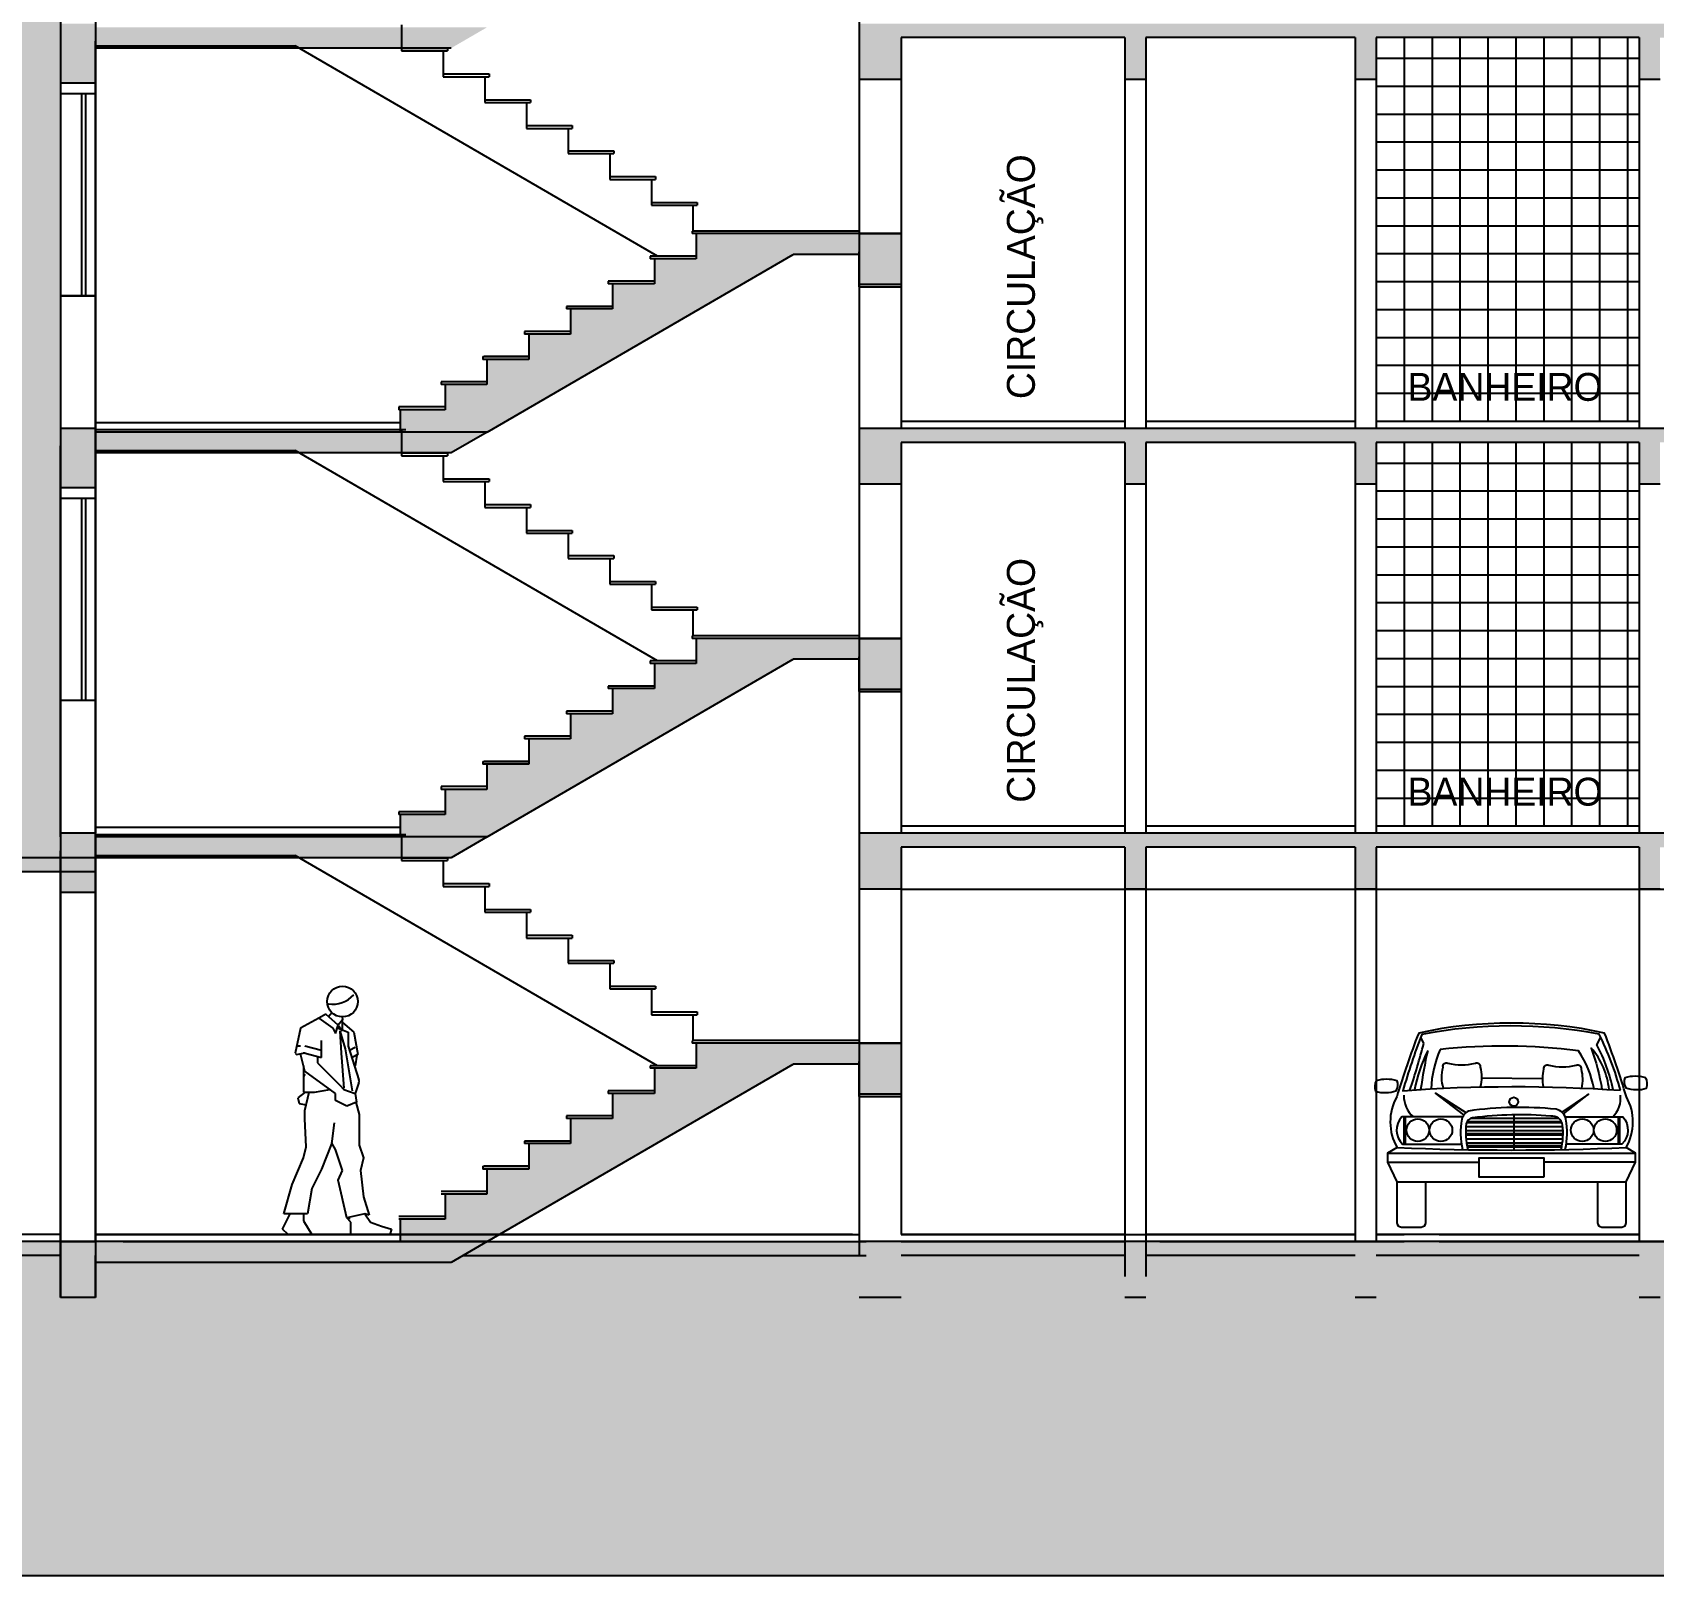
# Model space of a CAD drawing. Header units: millimetres. Extents: x 935 to 1399, y 512 to 900.
# Drawn here: x 1004.75 to 1016.36, y 708.95 to 720.01 of the extents above; entities that cross this region are included whole.
import ezdxf

# ---------------------------------------------------------------- set-up
doc = ezdxf.new("R2010")
doc.units = ezdxf.units.MM
doc.layers.add('MOBIL', color=7, linetype='Continuous')
doc.layers.add('Parede', color=6, linetype='Continuous')

msp = doc.modelspace()

# ---------------------------------------------------------------- hatches: boundary and pattern name
h = msp.add_hatch(color=3)
h.paths.add_polyline_path([(1020.70293, 722.96804), (1016.41124, 722.96804), (1010.67561, 722.96804), (1010.67561, 722.56804), (1010.97561, 722.56804), (1010.97561, 722.86804), (1012.57793, 722.86804), (1012.57793, 722.56804), (1012.72793, 722.56804), (1012.72793, 722.86804), (1014.22793, 722.86804), (1014.22793, 722.56804), (1014.37793, 722.56804), (1014.37793, 722.86804), (1016.26124, 722.86804), (1016.26124, 722.56804), (1016.41124, 722.56804), (1016.41124, 722.86804), (1020.70293, 722.86804)])
h.paths.add_polyline_path([(1020.70293, 720.06804), (1016.41124, 720.06804), (1010.67561, 720.06804), (1010.67561, 719.66804), (1010.97561, 719.66804), (1010.97561, 719.96804), (1012.57793, 719.96804), (1012.57793, 719.66804), (1012.72793, 719.66804), (1012.72793, 719.96804), (1014.22793, 719.96804), (1014.22793, 719.66804), (1014.37793, 719.66804), (1014.37793, 719.96804), (1016.26124, 719.96804), (1016.26124, 719.66804), (1016.41124, 719.66804), (1016.41124, 719.96804), (1020.70293, 719.96804)])
h.paths.add_polyline_path([(1020.70293, 717.16804), (1010.67561, 717.16804), (1010.67561, 716.76804), (1010.97561, 716.76804), (1010.97561, 717.06804), (1012.57793, 717.06804), (1012.57793, 716.76804), (1012.72793, 716.76804), (1012.72793, 717.06804), (1014.22793, 717.06804), (1014.22793, 716.76804), (1014.37793, 716.76804), (1014.37793, 717.06804), (1016.26124, 717.06804), (1016.26124, 716.76804), (1016.41124, 716.76804), (1016.41124, 717.06804), (1020.70293, 717.06804)])
for color, points in [(3, [(1004.95293, 720.06804), (1005.20293, 720.06804), (1005.20293, 719.66804), (1004.95293, 719.66804)]), (3, [(1005.20293, 719.94261), (1005.20293, 720.04261), (1004.95293, 720.04261), (1004.95293, 719.64261), (1005.20293, 719.64261)]), (3, [(1005.20293, 720.04261), (1007.38749, 720.04261), (1008.01005, 720.04261), (1007.75165, 719.89261), (1005.20293, 719.89261)]), (3, [(1010.20102, 718.41444), (1010.67561, 718.41444), (1010.67561, 718.56444), (1009.50749, 718.56444), (1009.50749, 718.38444), (1009.20749, 718.38444), (1009.20749, 718.20444), (1008.90749, 718.20444), (1008.90749, 718.02444), (1008.60749, 718.02444), (1008.60749, 717.84444), (1008.30749, 717.84444), (1008.30749, 717.66261), (1008.00749, 717.66261), (1008.00749, 717.48261), (1007.70929, 717.48261), (1007.70929, 717.30261), (1007.38749, 717.30261), (1007.38749, 717.15944), (1007.3965, 717.15944), (1007.3965, 717.14261), (1008.01005, 717.14261)]), (3, [(1010.67561, 718.18261), (1010.97561, 718.18261), (1010.97561, 718.56444), (1010.67561, 718.56444)]), (3, [(1004.95293, 717.16804), (1005.20293, 717.16804), (1005.20293, 716.76804), (1004.95293, 716.76804)]), (3, [(1005.20293, 717.04261), (1005.20293, 717.14261), (1004.95293, 717.14261), (1004.95293, 716.74261), (1005.20293, 716.74261)]), (3, [(1005.20293, 717.14261), (1005.20293, 716.99261), (1007.75165, 716.99261), (1008.01005, 717.14261), (1007.38749, 717.14261)]), (3, [(1005.20293, 717.14261), (1007.38749, 717.14261), (1008.01005, 717.14261), (1007.75165, 716.99261), (1005.20293, 716.99261)]), (3, [(1010.67561, 715.28261), (1010.97561, 715.28261), (1010.97561, 715.66444), (1010.67561, 715.66444)]), (3, [(1004.95293, 714.26804), (1005.20293, 714.26804), (1005.20293, 713.86804), (1004.95293, 713.86804)]), (3, [(1005.20293, 714.14261), (1005.20293, 714.24261), (1004.95293, 714.24261), (1004.95293, 713.84261), (1005.20293, 713.84261)]), (3, [(1005.20293, 714.14261), (1005.20293, 714.24261), (1004.95293, 714.24261), (1004.95293, 713.84261), (1005.20293, 713.84261)]), (3, [(1005.20293, 714.24261), (1007.38749, 714.24261), (1008.01005, 714.24261), (1007.75165, 714.09261), (1005.20293, 714.09261)]), (3, [(1005.20293, 714.24261), (1005.20293, 714.09261), (1007.75165, 714.09261), (1008.01005, 714.24261), (1007.38749, 714.24261)]), (3, [(1005.20293, 714.24261), (1005.20293, 714.09261), (1007.75165, 714.09261), (1008.01005, 714.24261), (1007.38749, 714.24261)]), (3, [(1005.20293, 714.24261), (1007.38749, 714.24261), (1008.01005, 714.24261), (1007.75165, 714.09261), (1005.20293, 714.09261)]), (3, [(1014.37793, 714.16804), (1016.26124, 714.16804), (1016.26124, 713.86804), (1016.41124, 713.86804), (1016.41124, 714.16804), (1020.70293, 714.16804), (1020.70293, 714.26804), (1010.67561, 714.26804), (1010.67561, 713.86804), (1010.97561, 713.86804), (1010.97561, 714.16804), (1012.57793, 714.16804), (1012.57793, 713.86804), (1012.72793, 713.86804), (1012.72793, 714.16804), (1014.22793, 714.16804), (1014.22793, 713.86804), (1014.37793, 713.86804)]), (3, [(1004.95293, 714.09261), (998.70293, 714.09261), (998.70293, 713.99261), (1004.95293, 713.99261)]), (3, [(1010.67561, 712.38261), (1010.97561, 712.38261), (1010.97561, 712.76444), (1010.67561, 712.76444)]), (253, [(1029.60803, 708.95004), (1029.60803, 711.34261), (1027.45293, 711.34261), (1027.20293, 711.34261), (1027.20333, 711.24261), (1020.95293, 711.24261), (1020.95293, 711.34261), (1020.70293, 711.34261), (1010.67561, 711.34261), (1010.67561, 711.24261), (1007.83779, 711.24261), (1007.75165, 711.19261), (1005.20293, 711.19261), (1005.20293, 710.94261), (1004.95293, 710.94261), (1004.95293, 711.24261), (998.70293, 711.24261), (998.70293, 711.16804), (998.70293, 710.94261), (998.45293, 710.94261), (998.45293, 711.34261), (996.29783, 711.34261), (996.29783, 708.95004)]), (3, [(1004.95293, 711.34261), (998.70293, 711.34261), (998.70293, 711.25532), (998.70293, 711.24261), (1004.95293, 711.24261)]), (3, [(1005.20293, 711.34261), (1004.95293, 711.34261), (1004.95293, 710.94261), (1005.20293, 710.94261), (1005.20293, 711.24261)]), (3, [(1005.20293, 711.24261), (1005.20293, 711.34261), (1004.95293, 711.34261), (1004.95293, 710.94261), (1005.20293, 710.94261)]), (3, [(1004.95293, 711.34261), (1005.20293, 711.34261), (1005.20293, 710.94261), (1004.95293, 710.94261)]), (3, [(1005.20293, 711.34261), (1007.38749, 711.34261), (1008.01005, 711.34261), (1007.75165, 711.19261), (1005.20293, 711.19261)]), (3, [(1005.20293, 711.34261), (1007.38749, 711.34261), (1008.01005, 711.34261), (1007.75165, 711.19261), (1005.20293, 711.19261)]), (3, [(1005.20293, 711.34261), (1005.20293, 711.19261), (1007.75165, 711.19261), (1008.01005, 711.34261), (1007.38749, 711.34261)]), (3, [(1008.09619, 711.39261), (1007.38749, 711.39261), (1007.38749, 711.34261), (1008.01005, 711.34261)]), (3, [(1010.67561, 711.34261), (1008.01005, 711.34261), (1007.83779, 711.24261), (1010.67561, 711.24261)]), (3, [(1014.37793, 711.24261), (1016.26124, 711.24261), (1016.26124, 710.94261), (1016.41124, 710.94261), (1016.41124, 711.24261), (1020.70293, 711.24261), (1020.70293, 711.34261), (1010.67561, 711.34261), (1010.67561, 710.94261), (1010.97561, 710.94261), (1010.97561, 711.24261), (1012.57793, 711.24261), (1012.57793, 710.94261), (1012.72793, 710.94261), (1012.72793, 711.24261), (1014.22793, 711.24261), (1014.22793, 710.94261), (1014.37793, 710.94261)])]:
    msp.add_hatch(color=color).paths.add_polyline_path(points)
h = msp.add_hatch(color=3)
h.paths.add_polyline_path([(1010.20102, 715.51444), (1010.67561, 715.51444), (1010.67561, 715.66444), (1009.50749, 715.66444), (1009.50749, 715.48444), (1009.20749, 715.48444), (1009.20749, 715.30444), (1008.90749, 715.30444), (1008.90749, 715.12444), (1008.60749, 715.12444), (1008.60749, 714.94444), (1008.30749, 714.94444), (1008.30749, 714.76261), (1008.00749, 714.76261), (1008.00749, 714.58261), (1007.70929, 714.58261), (1007.70929, 714.40261), (1007.38749, 714.40261), (1007.38749, 714.25944), (1007.3965, 714.25944), (1007.3965, 714.24261), (1008.01005, 714.24261)])
h.paths.add_polyline_path([(1009.50749, 712.58444), (1009.20749, 712.58444), (1009.20749, 712.40444), (1008.90749, 712.40444), (1008.90749, 712.22444), (1008.60749, 712.22444), (1008.60749, 712.04444), (1008.30749, 712.04444), (1008.30749, 711.86261), (1008.00749, 711.86261), (1008.00749, 711.68261), (1007.70929, 711.68261), (1007.70929, 711.50261), (1007.38749, 711.50261), (1007.38749, 711.39261), (1008.09619, 711.39261), (1010.20102, 712.61444), (1010.67561, 712.61444), (1010.67561, 712.76444), (1009.50749, 712.76444)])
at = {"layer": 'MOBIL'}
h = msp.add_hatch(color=254, dxfattribs=at)
h.paths.add_polyline_path([(1004.95293, 731.15571), (996.29783, 731.15571), (996.29783, 725.36804), (1004.95293, 725.36804), (1004.95293, 725.74261), (1004.95293, 726.51804)])
h.paths.add_polyline_path([(1004.95293, 725.36804), (996.29783, 725.36804), (996.29783, 719.04514), (1004.95293, 719.04514), (1004.95293, 719.56804), (1004.95293, 721.01804), (1004.95293, 722.46804), (1004.95293, 722.54261), (1005.20293, 722.54261), (1005.20293, 722.96804), (1004.95293, 722.96804)])
h = msp.add_hatch(color=254, dxfattribs=at)
h.paths.add_polyline_path([(998.45293, 716.94261), (998.70293, 716.94261), (998.70293, 719.04514), (996.29783, 719.04514), (996.29783, 714.09261), (998.45293, 714.09261)])
h.paths.add_polyline_path([(1004.95293, 717.36804), (1004.95293, 719.04514), (998.70293, 719.04514), (998.70293, 716.94261), (998.70293, 714.09261), (1004.95293, 714.09261), (1004.95293, 714.26804)])

# ---------------------------------------------------------------- linework, layer by layer
at = {"color": 6}
for p, q in [((1010.67561, 721.31444), (1010.67561, 718.56444)), ((1010.67561, 721.31444), (1010.67561, 718.56444)), ((1004.95293, 721.01804), (1004.95293, 717.36804)), ((1005.20293, 720.21804), (1005.20293, 714.26804)), ((1005.20293, 717.14261), (1005.20293, 719.94261)), ((1012.57793, 719.96804), (1010.97561, 719.96804)), ((1012.57793, 719.96804), (1010.97561, 719.96804)), ((1010.97561, 719.96804), (1010.97561, 717.16804)), ((1010.97561, 719.96804), (1010.97561, 717.16804)), ((1012.57793, 719.96804), (1010.97561, 719.96804)), ((1012.57793, 719.96804), (1012.57793, 717.16804)), ((1014.22793, 719.96804), (1012.72793, 719.96804)), ((1014.22793, 719.96804), (1012.72793, 719.96804)), ((1012.72793, 719.96804), (1012.72793, 717.16804)), ((1014.22793, 719.96804), (1012.72793, 719.96804)), ((1014.22793, 719.96804), (1014.22793, 717.16804)), ((1016.26124, 719.96804), (1014.37793, 719.96804)), ((1016.26124, 719.96804), (1014.37793, 719.96804)), ((1014.37793, 719.96804), (1014.37793, 717.16804)), ((1016.26124, 719.96804), (1014.37793, 719.96804)), ((1016.26124, 719.96804), (1016.26124, 717.16804)), ((1010.97561, 719.66804), (1010.67561, 719.66804)), ((1012.72793, 719.66804), (1012.57793, 719.66804)), ((1014.37793, 719.66804), (1014.22793, 719.66804)), ((1016.41124, 719.66804), (1016.26124, 719.66804)), ((1010.67561, 718.41444), (1010.67561, 715.66444)), ((1010.67561, 718.41444), (1010.67561, 715.66444)), ((1005.20293, 718.11804), (1004.95293, 718.11804)), ((1004.95293, 717.36804), (1004.95293, 711.34261)), ((1005.20293, 717.16804), (1004.95293, 717.16804)), ((1005.20293, 714.24261), (1005.20293, 717.14261)), ((1020.70293, 717.16804), (1010.67561, 717.16804)), ((1004.95293, 714.24261), (1004.95293, 717.04261)), ((1012.57793, 717.06804), (1010.97561, 717.06804)), ((1010.97561, 717.06804), (1010.97561, 714.26804)), ((1010.97561, 717.06804), (1010.97561, 714.26804)), ((1012.57793, 717.06804), (1010.97561, 717.06804)), ((1012.57793, 717.06804), (1012.57793, 714.26804)), ((1014.22793, 717.06804), (1012.72793, 717.06804)), ((1012.72793, 717.06804), (1012.72793, 714.26804)), ((1014.22793, 717.06804), (1012.72793, 717.06804)), ((1014.22793, 717.06804), (1014.22793, 714.26804)), ((1016.26124, 717.06804), (1014.37793, 717.06804)), ((1014.37793, 717.06804), (1014.37793, 714.26804)), ((1016.26124, 717.06804), (1014.37793, 717.06804)), ((1016.26124, 717.06804), (1016.26124, 714.26804)), ((1010.97561, 716.76804), (1010.67561, 716.76804)), ((1012.72793, 716.76804), (1012.57793, 716.76804)), ((1014.37793, 716.76804), (1014.22793, 716.76804)), ((1016.41124, 716.76804), (1016.26124, 716.76804)), ((1010.67561, 715.51444), (1010.67561, 714.26804)), ((1010.67561, 715.51444), (1010.67561, 714.26804)), ((1005.20293, 715.21804), (1004.95293, 715.21804)), ((1005.20293, 714.26804), (1004.95293, 714.26804)), ((1005.20293, 714.26804), (1004.95293, 714.26804)), ((1005.20293, 711.34261), (1005.20293, 714.24261)), ((1020.70293, 714.26804), (1010.67561, 714.26804)), ((1010.67561, 714.26804), (1010.67561, 712.76444)), ((1004.95293, 711.34261), (1004.95293, 714.14261)), ((1005.20293, 711.34261), (1005.20293, 714.09261)), ((1005.20293, 714.09261), (1005.20293, 711.34261)), ((1010.67561, 714.16804), (1010.67561, 712.76444)), ((1012.57793, 714.16804), (1010.97561, 714.16804)), ((1010.97561, 714.16804), (1010.97561, 711.39261)), ((1014.22793, 714.16804), (1012.72793, 714.16804)), ((1016.26124, 714.16804), (1014.37793, 714.16804)), ((1004.95293, 711.34261), (1004.95293, 713.84261)), ((1010.97561, 713.86804), (1010.67561, 713.86804)), ((1012.72793, 713.86804), (1012.57793, 713.86804)), ((1014.37793, 713.86804), (1014.22793, 713.86804)), ((1016.41124, 713.86804), (1016.26124, 713.86804)), ((1010.67561, 712.61444), (1010.67561, 711.34261)), ((1010.67561, 712.61444), (1010.67561, 711.34261)), ((1004.95293, 711.34261), (1004.95293, 711.24261)), ((1005.20293, 711.34261), (1004.95293, 711.34261)), ((1005.20293, 711.34261), (1004.95293, 711.34261)), ((1004.95293, 711.34261), (1004.95293, 711.24261)), ((1008.01005, 711.34261), (1007.83779, 711.24261)), ((1020.70293, 711.34261), (1010.67561, 711.34261)), ((1010.67561, 711.34261), (1010.67561, 711.24261)), ((1004.95293, 711.24261), (1004.95293, 710.94261)), ((1005.20293, 711.24261), (1005.20293, 710.94261)), ((1012.57793, 711.24261), (1010.97561, 711.24261)), ((1014.22793, 711.24261), (1012.72793, 711.24261)), ((1016.26124, 711.24261), (1014.37793, 711.24261)), ((1010.97561, 710.94261), (1010.67561, 710.94261)), ((1012.72793, 710.94261), (1012.57793, 710.94261)), ((1014.37793, 710.94261), (1014.22793, 710.94261)), ((1016.41124, 710.94261), (1016.26124, 710.94261))]:
    msp.add_line(p, q, dxfattribs=at)
at = {"color": 2}
for p, q in [((1007.3965, 720.05917), (1007.3965, 719.87261)), ((1005.20749, 719.90944), (1006.63367, 719.90944)), ((1009.22946, 718.40261), (1006.63367, 719.90944)), ((1007.3965, 719.89261), (1007.7247, 719.89261)), ((1007.3965, 719.87261), (1007.7247, 719.87261)), ((1007.6947, 719.87261), (1007.6947, 719.68761)), ((1007.7247, 719.89261), (1007.7247, 719.87261)), ((1007.6947, 719.70761), (1008.0229, 719.70761)), ((1007.6947, 719.68761), (1008.0229, 719.68761)), ((1007.9929, 719.68761), (1007.9929, 719.50261)), ((1008.0229, 719.70761), (1008.0229, 719.68761)), ((1005.10293, 719.56804), (1005.10293, 718.11804)), ((1005.13293, 719.56804), (1005.13293, 718.11804)), ((1007.9929, 719.52261), (1008.32109, 719.52261)), ((1007.9929, 719.50261), (1008.32109, 719.50261)), ((1008.29109, 719.50261), (1008.29109, 719.31761)), ((1008.32109, 719.52261), (1008.32109, 719.50261)), ((1008.29109, 719.33761), (1008.61929, 719.33761)), ((1008.29109, 719.31761), (1008.61929, 719.31761)), ((1008.58929, 719.31761), (1008.58929, 719.13761)), ((1008.61929, 719.33761), (1008.61929, 719.31761)), ((1008.58929, 719.15761), (1008.91749, 719.15761)), ((1008.58929, 719.13761), (1008.91749, 719.13761)), ((1008.88749, 719.13761), (1008.88749, 718.95261)), ((1008.91749, 719.15761), (1008.91749, 719.13761)), ((1008.88749, 718.97261), (1009.21569, 718.97261)), ((1008.88749, 718.95261), (1009.21569, 718.95261)), ((1009.18569, 718.95261), (1009.18569, 718.76761)), ((1009.21569, 718.97261), (1009.21569, 718.95261)), ((1009.18569, 718.78761), (1009.51389, 718.78761)), ((1009.18569, 718.76761), (1009.51389, 718.76761)), ((1009.48389, 718.76761), (1009.48389, 718.58261)), ((1009.51389, 718.78761), (1009.51389, 718.76761)), ((1005.20749, 717.15944), (1007.4265, 717.15944)), ((1007.3965, 717.15917), (1007.3965, 716.97261)), ((1005.20749, 717.00944), (1006.63367, 717.00944)), ((1009.22946, 715.50261), (1006.63367, 717.00944)), ((1007.3965, 716.99261), (1007.7247, 716.99261)), ((1007.3965, 716.97261), (1007.7247, 716.97261)), ((1007.6947, 716.97261), (1007.6947, 716.78761)), ((1007.7247, 716.99261), (1007.7247, 716.97261)), ((1007.6947, 716.80761), (1008.0229, 716.80761)), ((1007.6947, 716.78761), (1008.0229, 716.78761)), ((1007.9929, 716.78761), (1007.9929, 716.60261)), ((1008.0229, 716.80761), (1008.0229, 716.78761)), ((1005.10293, 716.66804), (1005.10293, 715.21804)), ((1005.13293, 716.66804), (1005.13293, 715.21804)), ((1007.9929, 716.62261), (1008.32109, 716.62261)), ((1008.32109, 716.62261), (1008.32109, 716.60261)), ((1007.9929, 716.60261), (1008.32109, 716.60261)), ((1008.29109, 716.60261), (1008.29109, 716.41761)), ((1008.29109, 716.43761), (1008.61929, 716.43761)), ((1008.29109, 716.41761), (1008.61929, 716.41761)), ((1008.58929, 716.41761), (1008.58929, 716.23761)), ((1008.61929, 716.43761), (1008.61929, 716.41761)), ((1008.58929, 716.25761), (1008.91749, 716.25761)), ((1008.58929, 716.23761), (1008.91749, 716.23761)), ((1008.88749, 716.23761), (1008.88749, 716.05261)), ((1008.91749, 716.25761), (1008.91749, 716.23761)), ((1008.88749, 716.07261), (1009.21569, 716.07261)), ((1008.88749, 716.05261), (1009.21569, 716.05261)), ((1009.18569, 716.05261), (1009.18569, 715.86761)), ((1009.21569, 716.07261), (1009.21569, 716.05261)), ((1009.18569, 715.88761), (1009.51389, 715.88761)), ((1009.18569, 715.86761), (1009.51389, 715.86761)), ((1009.48389, 715.86761), (1009.48389, 715.68261)), ((1009.51389, 715.88761), (1009.51389, 715.86761)), ((1005.20749, 714.25944), (1007.4265, 714.25944)), ((1007.3965, 714.25917), (1007.3965, 714.07261)), ((1005.20749, 714.10944), (1006.63367, 714.10944)), ((1009.22946, 712.60261), (1006.63367, 714.10944)), ((1007.3965, 714.09261), (1007.7247, 714.09261)), ((1007.3965, 714.07261), (1007.7247, 714.07261)), ((1007.6947, 714.07261), (1007.6947, 713.88761)), ((1007.7247, 714.09261), (1007.7247, 714.07261)), ((1007.6947, 713.90761), (1008.0229, 713.90761)), ((1007.6947, 713.88761), (1008.0229, 713.88761)), ((1007.9929, 713.88761), (1007.9929, 713.70261)), ((1008.0229, 713.90761), (1008.0229, 713.88761)), ((1007.9929, 713.72261), (1008.32109, 713.72261)), ((1008.32109, 713.72261), (1008.32109, 713.70261)), ((1007.9929, 713.70261), (1008.32109, 713.70261)), ((1008.29109, 713.70261), (1008.29109, 713.51761)), ((1008.29109, 713.53761), (1008.61929, 713.53761)), ((1008.29109, 713.51761), (1008.61929, 713.51761)), ((1008.58929, 713.51761), (1008.58929, 713.33761)), ((1008.61929, 713.53761), (1008.61929, 713.51761)), ((1008.58929, 713.35761), (1008.91749, 713.35761)), ((1008.58929, 713.33761), (1008.91749, 713.33761)), ((1008.88749, 713.33761), (1008.88749, 713.15261)), ((1008.91749, 713.35761), (1008.91749, 713.33761)), ((1008.88749, 713.17261), (1009.21569, 713.17261)), ((1008.88749, 713.15261), (1009.21569, 713.15261)), ((1009.18569, 713.15261), (1009.18569, 712.96761)), ((1009.21569, 713.17261), (1009.21569, 713.15261)), ((1009.18569, 712.98761), (1009.51389, 712.98761)), ((1009.18569, 712.96761), (1009.51389, 712.96761)), ((1009.48389, 712.96761), (1009.48389, 712.78261)), ((1009.51389, 712.98761), (1009.51389, 712.96761))]:
    msp.add_line(p, q, dxfattribs=at)
at = {"color": 7}
for p, q in [((1005.20293, 719.64261), (1005.20293, 719.94261)), ((1005.20293, 719.64261), (1004.95293, 719.64261)), ((1005.20293, 716.74261), (1005.20293, 717.04261)), ((1005.20293, 716.74261), (1004.95293, 716.74261)), ((1005.20293, 713.84261), (1005.20293, 714.14261)), ((1005.20293, 713.84261), (1005.20293, 714.14261)), ((1005.20293, 713.84261), (1004.95293, 713.84261)), ((1005.20293, 713.84261), (1004.95293, 713.84261)), ((1004.95293, 710.94261), (1004.95293, 711.34261)), ((1005.20293, 711.34261), (1005.20293, 711.09261)), ((1005.20293, 710.94261), (1005.20293, 711.24261)), ((1005.20293, 710.94261), (1005.20293, 711.24261)), ((1005.20293, 710.94261), (1004.95293, 710.94261)), ((1005.20293, 710.94261), (1004.95293, 710.94261))]:
    msp.add_line(p, q, dxfattribs=at)
at = {"color": 3}
for p, q in [((1007.75165, 719.89261), (1005.20293, 719.89261)), ((1005.20293, 719.64261), (1004.95293, 719.64261)), ((1005.20293, 719.64261), (1004.95293, 719.64261)), ((1005.20293, 719.64261), (1004.95293, 719.64261)), ((1010.67561, 718.58261), (1009.47749, 718.58261)), ((1009.47749, 718.58158), (1009.47749, 718.56444)), ((1010.97561, 718.56444), (1009.47749, 718.56444)), ((1009.50749, 718.56444), (1009.50749, 718.38444)), ((1008.01005, 717.14261), (1010.20102, 718.41444)), ((1009.17749, 718.40261), (1009.17749, 718.38444)), ((1009.50749, 718.40261), (1009.17749, 718.40261)), ((1009.50749, 718.38444), (1009.17749, 718.38444)), ((1009.20749, 718.38444), (1009.20749, 718.20444)), ((1010.67561, 718.41444), (1010.20102, 718.41444)), ((1010.67561, 718.20078), (1010.67561, 718.43261)), ((1010.67561, 718.18261), (1010.67561, 718.41444)), ((1008.87749, 718.22261), (1008.87749, 718.20444)), ((1009.20749, 718.22261), (1008.87749, 718.22261)), ((1009.20749, 718.20444), (1008.87749, 718.20444)), ((1008.90749, 718.20444), (1008.90749, 718.02444)), ((1008.57749, 718.04261), (1008.57749, 718.02444)), ((1008.90749, 718.04261), (1008.57749, 718.04261)), ((1008.90749, 718.02444), (1008.57749, 718.02444)), ((1008.60749, 718.02444), (1008.60749, 717.84444)), ((1008.27749, 717.86261), (1008.27749, 717.84444)), ((1008.60749, 717.86261), (1008.27749, 717.86261)), ((1008.60749, 717.84444), (1008.27749, 717.84444)), ((1008.30749, 717.84444), (1008.30749, 717.66261)), ((1007.97749, 717.68261), (1007.97749, 717.66261)), ((1007.97749, 717.68261), (1008.30749, 717.68261)), ((1008.30749, 717.68261), (1007.98749, 717.68261)), ((1008.30749, 717.68261), (1008.24807, 717.68261)), ((1008.30749, 717.66261), (1007.97749, 717.66261)), ((1008.00749, 717.66261), (1008.00749, 717.48261)), ((1007.67929, 717.50261), (1007.67929, 717.48261)), ((1008.00749, 717.50261), (1007.67929, 717.50261)), ((1008.00749, 717.48261), (1007.67929, 717.48261)), ((1007.70929, 717.48261), (1007.70929, 717.30261)), ((1007.70929, 717.32261), (1007.37749, 717.32261)), ((1007.37749, 717.32261), (1007.37749, 717.30261)), ((1007.70929, 717.30261), (1007.37749, 717.30261)), ((1007.38749, 717.30261), (1007.38749, 717.14261)), ((1007.38749, 717.29261), (1007.38749, 717.14261)), ((1007.38749, 717.14261), (1005.20293, 717.14261)), ((1008.01005, 717.14261), (1007.38749, 717.14261)), ((1008.01005, 717.14261), (1007.75165, 716.99261)), ((1007.75165, 716.99261), (1005.20293, 716.99261)), ((1007.75165, 716.99261), (1005.20293, 716.99261)), ((1005.20293, 716.74261), (1004.95293, 716.74261)), ((1005.20293, 716.74261), (1004.95293, 716.74261)), ((1010.67561, 715.68261), (1009.47749, 715.68261)), ((1009.47749, 715.68158), (1009.47749, 715.66444)), ((1010.97561, 715.66444), (1009.47749, 715.66444)), ((1009.50749, 715.66444), (1009.50749, 715.48444)), ((1008.01005, 714.24261), (1010.20102, 715.51444)), ((1009.17749, 715.50261), (1009.17749, 715.48444)), ((1009.50749, 715.50261), (1009.17749, 715.50261)), ((1009.50749, 715.48444), (1009.17749, 715.48444)), ((1009.20749, 715.48444), (1009.20749, 715.30444)), ((1010.67561, 715.51444), (1010.20102, 715.51444)), ((1010.67561, 715.30078), (1010.67561, 715.53261)), ((1010.67561, 715.28261), (1010.67561, 715.51444)), ((1008.87749, 715.32261), (1008.87749, 715.30444)), ((1009.20749, 715.32261), (1008.87749, 715.32261)), ((1009.20749, 715.30444), (1008.87749, 715.30444)), ((1008.90749, 715.30444), (1008.90749, 715.12444)), ((1008.57749, 715.14261), (1008.57749, 715.12444)), ((1008.90749, 715.14261), (1008.57749, 715.14261)), ((1008.90749, 715.12444), (1008.57749, 715.12444)), ((1008.60749, 715.12444), (1008.60749, 714.94444)), ((1008.27749, 714.96261), (1008.27749, 714.94444)), ((1008.60749, 714.96261), (1008.27749, 714.96261)), ((1008.60749, 714.94444), (1008.27749, 714.94444)), ((1008.30749, 714.94444), (1008.30749, 714.76261)), ((1007.97749, 714.78261), (1007.97749, 714.76261)), ((1007.97749, 714.78261), (1008.30749, 714.78261)), ((1008.30749, 714.76261), (1007.97749, 714.76261)), ((1008.30749, 714.78261), (1007.98749, 714.78261)), ((1008.00749, 714.76261), (1008.00749, 714.58261)), ((1008.30749, 714.78261), (1008.24807, 714.78261)), ((1007.67929, 714.60261), (1007.67929, 714.58261)), ((1008.00749, 714.60261), (1007.67929, 714.60261)), ((1008.00749, 714.58261), (1007.67929, 714.58261)), ((1007.70929, 714.58261), (1007.70929, 714.40261)), ((1007.70929, 714.42261), (1007.37749, 714.42261)), ((1007.37749, 714.42261), (1007.37749, 714.40261)), ((1007.70929, 714.40261), (1007.37749, 714.40261)), ((1007.38749, 714.40261), (1007.38749, 714.24261)), ((1007.38749, 714.39261), (1007.38749, 714.24261)), ((1007.38749, 714.24261), (1005.20293, 714.24261)), ((1007.38749, 714.24261), (1005.20293, 714.24261)), ((1008.01005, 714.24261), (1007.38749, 714.24261)), ((1008.01005, 714.24261), (1007.75165, 714.09261)), ((1008.01005, 714.24261), (1007.75165, 714.09261)), ((1005.20293, 714.09261), (998.45293, 714.09261)), ((1007.75165, 714.09261), (1005.20293, 714.09261)), ((1007.75165, 714.09261), (1005.20293, 714.09261)), ((1007.75165, 714.09261), (1005.20293, 714.09261)), ((1007.75165, 714.09261), (1005.20293, 714.09261)), ((1005.20293, 713.99261), (998.70293, 713.99261)), ((1005.20293, 713.84261), (1004.95293, 713.84261)), ((1005.20293, 713.84261), (1004.95293, 713.84261)), ((1005.20293, 713.84261), (1004.95293, 713.84261)), ((1010.67561, 712.78261), (1009.47749, 712.78261)), ((1009.47749, 712.78158), (1009.47749, 712.76444)), ((1010.97561, 712.76444), (1009.47749, 712.76444)), ((1009.50749, 712.76444), (1009.50749, 712.58444)), ((1008.01005, 711.34261), (1010.20102, 712.61444)), ((1009.17749, 712.60261), (1009.17749, 712.58444)), ((1009.50749, 712.60261), (1009.17749, 712.60261)), ((1009.50749, 712.58444), (1009.17749, 712.58444)), ((1009.20749, 712.58444), (1009.20749, 712.40444)), ((1010.67561, 712.61444), (1010.20102, 712.61444)), ((1010.67561, 712.40078), (1010.67561, 712.63261)), ((1010.67561, 712.38261), (1010.67561, 712.61444)), ((1008.87749, 712.42261), (1008.87749, 712.40444)), ((1009.20749, 712.42261), (1008.87749, 712.42261)), ((1009.20749, 712.40444), (1008.87749, 712.40444)), ((1008.90749, 712.40444), (1008.90749, 712.22444)), ((1008.57749, 712.24261), (1008.57749, 712.22444)), ((1008.90749, 712.24261), (1008.57749, 712.24261)), ((1008.90749, 712.22444), (1008.57749, 712.22444)), ((1008.60749, 712.22444), (1008.60749, 712.04444)), ((1008.27749, 712.06261), (1008.27749, 712.04444)), ((1008.60749, 712.06261), (1008.27749, 712.06261)), ((1008.60749, 712.04444), (1008.27749, 712.04444)), ((1008.30749, 712.04444), (1008.30749, 711.86261)), ((1007.97749, 711.88261), (1007.97749, 711.86261)), ((1007.97749, 711.88261), (1008.30749, 711.88261)), ((1008.30749, 711.86261), (1007.97749, 711.86261)), ((1008.30749, 711.88261), (1007.98749, 711.88261)), ((1008.00749, 711.86261), (1008.00749, 711.68261)), ((1008.30749, 711.88261), (1008.24807, 711.88261)), ((1008.00749, 711.70261), (1007.67929, 711.70261)), ((1008.00749, 711.68261), (1007.67929, 711.68261)), ((1007.70929, 711.68261), (1007.70929, 711.50261)), ((1007.02201, 711.52261), (1007.02201, 711.50261)), ((1007.70929, 711.52261), (1007.37749, 711.52261)), ((1007.70929, 711.50261), (1007.37749, 711.50261)), ((1007.38749, 711.50261), (1007.38749, 711.34261)), ((1007.38749, 711.49261), (1007.38749, 711.34261)), ((1007.38749, 711.34261), (1005.20293, 711.34261)), ((1008.01005, 711.34261), (1007.38749, 711.34261)), ((1008.01005, 711.34261), (1007.75165, 711.19261)), ((1007.75165, 711.19261), (1005.20293, 711.19261)), ((1007.75165, 711.19261), (1005.20293, 711.19261)), ((1007.75165, 711.19261), (1005.20293, 711.19261)), ((1005.20293, 710.94261), (1004.95293, 710.94261))]:
    msp.add_line(p, q, dxfattribs=at)
at = {"color": 1}
for p, q in [((1014.57793, 719.96804), (1014.57793, 717.21804)), ((1014.77793, 719.96804), (1014.77793, 717.21804)), ((1014.97793, 719.96804), (1014.97793, 717.21804)), ((1015.17793, 719.96804), (1015.17793, 717.21804)), ((1015.37793, 719.96804), (1015.37793, 717.21804)), ((1015.57793, 719.96804), (1015.57793, 717.21804)), ((1015.77793, 719.96804), (1015.77793, 717.21804)), ((1015.97793, 719.96804), (1015.97793, 717.21804)), ((1016.17793, 719.96804), (1016.17793, 717.21804)), ((1016.26124, 719.81804), (1014.37793, 719.81804)), ((1004.95293, 719.56804), (1004.95293, 718.11804)), ((1005.20293, 719.56804), (1005.20293, 718.11804)), ((1016.26124, 719.61804), (1014.37793, 719.61804)), ((1016.26124, 719.41804), (1014.37793, 719.41804)), ((1016.26124, 719.21804), (1014.37793, 719.21804)), ((1016.26124, 719.01804), (1014.37793, 719.01804)), ((1016.26124, 718.81804), (1014.37793, 718.81804)), ((1016.26124, 718.61804), (1014.37793, 718.61804)), ((1016.26124, 718.41804), (1014.37793, 718.41804)), ((1016.26124, 718.21804), (1014.37793, 718.21804)), ((1004.95293, 718.11804), (1005.20293, 718.11804)), ((1016.26124, 718.01804), (1014.37793, 718.01804)), ((1016.26124, 717.81804), (1014.37793, 717.81804)), ((1016.26124, 717.61804), (1014.37793, 717.61804)), ((1016.26124, 717.41804), (1014.37793, 717.41804)), ((1007.39205, 717.20944), (1005.20749, 717.20944)), ((1012.57793, 717.21804), (1010.97561, 717.21804)), ((1012.57793, 717.21804), (1010.97561, 717.21804)), ((1014.22793, 717.21804), (1012.72793, 717.21804)), ((1014.22793, 717.21804), (1012.72793, 717.21804)), ((1016.26124, 717.21804), (1014.37793, 717.21804)), ((1016.26124, 717.21804), (1014.37793, 717.21804)), ((1010.97561, 717.06804), (1010.97561, 714.26804)), ((1012.57793, 717.06804), (1012.57793, 714.26804)), ((1014.57793, 717.06804), (1014.57793, 714.31804)), ((1014.77793, 717.06804), (1014.77793, 714.31804)), ((1014.97793, 717.06804), (1014.97793, 714.31804)), ((1015.17793, 717.06804), (1015.17793, 714.31804)), ((1015.37793, 717.06804), (1015.37793, 714.31804)), ((1015.57793, 717.06804), (1015.57793, 714.31804)), ((1015.77793, 717.06804), (1015.77793, 714.31804)), ((1015.97793, 717.06804), (1015.97793, 714.31804)), ((1016.17793, 717.06804), (1016.17793, 714.31804)), ((1016.26124, 716.91804), (1014.37793, 716.91804)), ((1004.95293, 716.66804), (1004.95293, 715.21804)), ((1005.20293, 716.66804), (1005.20293, 715.21804)), ((1016.26124, 716.71804), (1014.37793, 716.71804)), ((1016.26124, 716.51804), (1014.37793, 716.51804)), ((1016.26124, 716.31804), (1014.37793, 716.31804)), ((1016.26124, 716.11804), (1014.37793, 716.11804)), ((1016.26124, 715.91804), (1014.37793, 715.91804)), ((1016.26124, 715.71804), (1014.37793, 715.71804)), ((1016.26124, 715.51804), (1014.37793, 715.51804)), ((1016.26124, 715.31804), (1014.37793, 715.31804)), ((1016.26124, 715.11804), (1014.37793, 715.11804)), ((1016.26124, 714.91804), (1014.37793, 714.91804)), ((1016.26124, 714.71804), (1014.37793, 714.71804)), ((1016.26124, 714.51804), (1014.37793, 714.51804)), ((1007.39205, 714.30944), (1005.20749, 714.30944)), ((1012.57793, 714.31804), (1010.97561, 714.31804)), ((1014.22793, 714.31804), (1012.72793, 714.31804)), ((1016.26124, 714.31804), (1014.37793, 714.31804)), ((1012.57793, 714.16804), (1012.57793, 711.09261)), ((1012.57793, 714.16804), (1012.57793, 711.39261)), ((1012.72793, 714.16804), (1012.72793, 711.09261)), ((1014.22793, 714.16804), (1014.22793, 711.34261)), ((1014.37793, 714.16804), (1014.37793, 711.34261)), ((1016.26124, 714.16804), (1016.26124, 711.34261)), ((1010.97561, 713.86804), (1020.70293, 713.86804)), ((1004.95293, 711.39261), (998.70293, 711.39261)), ((1005.20293, 711.39261), (1008.35293, 711.39261)), ((1010.62749, 711.39261), (1005.20293, 711.39261)), ((1007.38749, 711.39261), (1005.20293, 711.39261)), ((1007.38749, 711.39261), (1005.20293, 711.39261)), ((1008.60293, 711.39261), (1010.67561, 711.39261)), ((1010.97561, 711.39261), (1012.82793, 711.39261)), ((1012.57793, 711.39261), (1010.97561, 711.39261)), ((1014.22793, 711.39261), (1012.72793, 711.39261)), ((1012.82793, 711.39261), (1014.22793, 711.39261)), ((1016.26124, 711.39261), (1014.37793, 711.39261)), ((1014.37793, 711.39261), (1014.57793, 711.39261)), ((1014.82793, 711.39261), (1016.26124, 711.39261))]:
    msp.add_line(p, q, dxfattribs=at)
for p, q in [((1010.67561, 718.60078), (1010.67561, 718.20078)), ((1010.67561, 718.58261), (1010.67561, 718.18261)), ((1010.67561, 718.56444), (1010.97561, 718.56444)), ((1010.67561, 718.56444), (1010.97561, 718.56444)), ((1010.67561, 718.20078), (1010.97561, 718.20078)), ((1010.67561, 718.18261), (1010.97561, 718.18261)), ((1004.95293, 717.36804), (1004.95293, 711.46804)), ((1010.67561, 715.70078), (1010.67561, 715.30078)), ((1010.67561, 715.68261), (1010.67561, 715.28261)), ((1010.67561, 715.66444), (1010.97561, 715.66444)), ((1010.67561, 715.66444), (1010.97561, 715.66444)), ((1010.67561, 715.30078), (1010.97561, 715.30078)), ((1010.67561, 715.28261), (1010.97561, 715.28261)), ((1005.20293, 714.24261), (1005.20293, 714.06804)), ((1005.20293, 714.09261), (1005.20293, 711.46804)), ((1005.20293, 713.84261), (1005.20293, 714.06804)), ((1006.87264, 712.95555), (1006.89695, 712.98357)), ((1006.97051, 712.95265), (1006.97346, 712.93261)), ((1010.67561, 712.80078), (1010.67561, 712.40078)), ((1014.71894, 712.76375), (1014.69659, 712.80429)), ((1006.70346, 712.56261), (1006.67203, 712.68832)), ((1007.07618, 712.67897), (1007.06346, 712.60261)), ((1010.67561, 712.78261), (1010.67561, 712.38261)), ((1010.67561, 712.76444), (1010.97561, 712.76444)), ((1010.67561, 712.76444), (1010.97561, 712.76444)), ((1006.92346, 712.40261), (1006.70346, 712.56261)), ((1006.79346, 712.66261), (1006.79346, 712.62261)), ((1006.79346, 712.62261), (1006.95346, 712.46261)), ((1006.95346, 712.46261), (1006.98346, 712.43261)), ((1015.13217, 712.51642), (1015.57042, 712.51103)), ((1006.70679, 712.41261), (1006.65346, 712.37261)), ((1006.65346, 712.37261), (1006.66346, 712.33261)), ((1006.66346, 712.33261), (1006.71346, 712.32261)), ((1006.70346, 712.28261), (1006.73346, 712.41261)), ((1006.92346, 712.35261), (1006.92346, 712.40261)), ((1007.00346, 712.31261), (1006.92346, 712.35261)), ((1006.98346, 712.43261), (1007.06346, 712.40261)), ((1007.07346, 712.34261), (1007.00346, 712.31261)), ((1007.06346, 712.40261), (1007.07346, 712.34261)), ((1007.06837, 712.34043), (1007.09346, 712.25261)), ((1010.67561, 712.40078), (1010.97561, 712.40078)), ((1010.67561, 712.38261), (1010.97561, 712.38261)), ((1006.70346, 712.22261), (1006.70346, 712.28261)), ((1006.71346, 712.02261), (1006.70346, 712.22261)), ((1007.09346, 712.25261), (1007.09346, 712.03261)), ((1014.57665, 712.23645), (1014.57665, 712.04019)), ((1014.58661, 712.23645), (1014.58661, 712.04019)), ((1015.05865, 712.22728), (1015.68436, 712.22728)), ((1015.36388, 712.25061), (1015.36304, 711.99871)), ((1016.11024, 712.23645), (1016.11024, 712.03998)), ((1016.1202, 712.23645), (1016.1202, 712.03998)), ((1006.91346, 712.19261), (1006.89346, 712.04261)), ((1015.01949, 712.11667), (1015.71641, 712.11667)), ((1015.01949, 712.10867), (1015.71641, 712.10867)), ((1015.01957, 712.1377), (1015.71627, 712.1377)), ((1015.02127, 712.16672), (1015.71449, 712.16672)), ((1015.02601, 712.19575), (1015.70797, 712.19575)), ((1015.02925, 712.20376), (1015.70387, 712.20376)), ((1006.69346, 711.94261), (1006.71346, 712.02261)), ((1006.89346, 712.04261), (1006.82346, 711.86261)), ((1006.92346, 712.00261), (1006.89481, 712.05274)), ((1006.97346, 711.85261), (1006.92346, 712.00261)), ((1007.09346, 712.03261), (1007.12346, 711.94261)), ((1015.02098, 712.07964), (1015.71494, 712.07964)), ((1015.02373, 712.05062), (1015.71169, 712.05062)), ((1015.02878, 712.03119), (1015.70728, 712.03119)), ((1015.02878, 712.02159), (1015.70728, 712.02159)), ((1006.61346, 711.75261), (1006.69346, 711.94261)), ((1006.82346, 711.86261), (1006.75346, 711.72261)), ((1007.12346, 711.94261), (1007.10346, 711.85261)), ((1006.55346, 711.54261), (1006.61346, 711.75261)), ((1006.94346, 711.78261), (1006.97346, 711.85261)), ((1007.00346, 711.51261), (1006.94346, 711.78261)), ((1007.10346, 711.85261), (1007.12346, 711.66261)), ((1014.52629, 711.77011), (1016.16968, 711.77011)), ((1006.75346, 711.72261), (1006.72346, 711.54261)), ((1007.12346, 711.66261), (1007.16346, 711.53261)), ((1006.54346, 711.43261), (1006.58346, 711.51261)), ((1006.72346, 711.54261), (1006.55346, 711.54261)), ((1006.58346, 711.51261), (1006.59846, 711.54261)), ((1006.69346, 711.54261), (1006.69346, 711.49261)), ((1007.13346, 711.54261), (1007.00346, 711.51261)), ((1007.03346, 711.48261), (1007.00346, 711.51261)), ((1007.13346, 711.54261), (1007.17346, 711.48261)), ((1007.16346, 711.53261), (1007.13346, 711.54261)), ((1006.58346, 711.39261), (1006.54346, 711.43261)), ((1006.69346, 711.49261), (1006.75346, 711.39261)), ((1007.03346, 711.39261), (1007.03346, 711.48261)), ((1007.17346, 711.48261), (1007.25346, 711.45261)), ((1007.25346, 711.45261), (1007.32346, 711.43261)), ((1007.32346, 711.43261), (1007.31346, 711.39261)), ((1004.95293, 711.34261), (998.45293, 711.34261)), ((1004.95293, 711.34261), (1005.20293, 711.34261)), ((1005.20293, 711.34261), (1005.20293, 711.16804)), ((1005.40293, 711.34261), (1008.35293, 711.34261)), ((1006.75346, 711.39261), (1006.58346, 711.39261)), ((1007.31346, 711.39261), (1007.03346, 711.39261)), ((1008.01005, 711.34261), (1010.72561, 711.34261)), ((1008.35293, 711.39261), (1008.60293, 711.39261)), ((1008.35293, 711.39261), (1008.60293, 711.39261)), ((1010.97561, 711.34261), (1012.57793, 711.34261)), ((1012.82793, 711.34261), (1014.57793, 711.34261)), ((1014.82793, 711.34261), (1020.95293, 711.34261)), ((1004.95293, 711.24261), (998.70293, 711.24261)), ((1005.20293, 710.94261), (1005.20293, 711.16804)), ((1007.83779, 711.24261), (1010.72561, 711.24261)), ((1005.20293, 710.94261), (1004.95293, 710.94261))]:
    msp.add_line(p, q)
at = {"color": 5}
for p, q in [((1006.80346, 712.94261), (1006.67346, 712.87261)), ((1006.85346, 712.97261), (1006.80346, 712.94261)), ((1006.80346, 712.94261), (1006.90346, 712.87261)), ((1006.94346, 712.89261), (1006.85346, 712.97261)), ((1006.97346, 712.93261), (1006.94346, 712.89261)), ((1006.97346, 712.85261), (1006.97346, 712.93261)), ((1006.97346, 712.91261), (1007.05346, 712.84261)), ((1006.67346, 712.87261), (1006.63346, 712.69261)), ((1006.90346, 712.87261), (1006.92346, 712.83261)), ((1006.92346, 712.83261), (1006.94346, 712.89261)), ((1006.94346, 712.89261), (1006.97346, 712.85261)), ((1006.94346, 712.87261), (1007.01346, 712.84261)), ((1006.95346, 712.85261), (1006.96346, 712.69261)), ((1006.95346, 712.85261), (1006.99346, 712.72261)), ((1007.01346, 712.84261), (1007.01346, 712.74261)), ((1007.05346, 712.84261), (1007.08346, 712.68261)), ((1006.63346, 712.69261), (1006.64346, 712.68261)), ((1006.64346, 712.68261), (1006.6924, 712.6924)), ((1006.67346, 712.74261), (1006.65346, 712.74261)), ((1006.82346, 712.71261), (1006.70346, 712.74261)), ((1006.70556, 712.69208), (1006.82346, 712.66261)), ((1006.82346, 712.66261), (1006.82346, 712.78261)), ((1006.96346, 712.69261), (1006.98346, 712.44261)), ((1006.99346, 712.72261), (1007.04346, 712.42261)), ((1007.01346, 712.74261), (1007.09047, 712.50194)), ((1007.06346, 712.73261), (1007.02346, 712.71261)), ((1007.08346, 712.68261), (1007.04346, 712.66261)), ((1006.69346, 712.60261), (1006.69346, 712.41261)), ((1006.70346, 712.54261), (1006.69346, 712.52261)), ((1007.09036, 712.48331), (1007.06346, 712.40261)), ((1006.69346, 712.41261), (1006.77346, 712.41261)), ((1006.77346, 712.41261), (1006.88346, 712.43261))]:
    msp.add_line(p, q, dxfattribs=at)
at = {"color": 254}
msp.add_line((996.29783, 708.95004), (1029.60803, 708.95004), dxfattribs=at)
for points in [[(1015.96337, 711.77011), (1015.96337, 711.479, 0.41421356), (1015.99518, 711.44718), (1016.13787, 711.44718, 0.41421356), (1016.16968, 711.479), (1016.16968, 711.77011), (1016.16968, 711.77011), (1016.23665, 711.91108), (1016.23665, 711.97715), (1016.16875, 712.01631, 0.26050502), (1016.17061, 712.38021, 0.02069742), (1016.01361, 712.83699, 0.10731579), (1014.68237, 712.83699, 0.02069742), (1014.52537, 712.38021, 0.26050502), (1014.52723, 712.01631), (1014.45933, 711.97715), (1014.45933, 711.91108), (1014.52629, 711.77011), (1014.52629, 711.77011), (1014.52629, 711.479, 0.41421356), (1014.55811, 711.44718), (1014.7008, 711.44718, 0.41421356), (1014.73261, 711.479), (1014.73261, 711.77011)], [(1016.12794, 712.42646, 0.048785), (1015.97511, 712.82933, 0.09401504), (1014.70419, 712.82662, 0.02277435), (1014.56932, 712.42387, -0.03596037), (1016.1277, 712.42646)], [(1016.075, 712.43004, 0.07048548), (1015.95925, 712.75268), (1015.98621, 712.80706)], [(1015.93849, 712.43811, 0.105475), (1015.82704, 712.70874, 0.05987726), (1014.83571, 712.7188)], [(1016.04646, 712.43187, 0.15495663), (1015.91777, 712.72939, -0.04388612), (1015.99529, 712.43383)], [(1014.85917, 712.44133, -0.13724095), (1014.85669, 712.59295, -0.60560661), (1014.89153, 712.62183, 0.13685115), (1015.08818, 712.62183, -0.60560661), (1015.12301, 712.59295, -0.12866355), (1015.12309, 712.45047)], [(1015.57611, 712.45117, -0.11505051), (1015.57961, 712.57895, -0.60560661), (1015.61444, 712.60783, 0.13685115), (1015.81109, 712.60783, -0.60560661), (1015.84593, 712.57895, -0.12302617), (1015.84752, 712.44253)], [(1016.07353, 712.23645, 0.2339305), (1016.12741, 712.39252, 0.2339305)], [(1014.99692, 712.23645), (1014.56084, 712.23645, 0.41004009), (1014.56755, 712.03998), (1014.98847, 712.03968)], [(1015.73252, 712.00261, 0.10147376), (1015.7373, 712.21893, 0.29231376), (1015.66694, 712.29153, 0.05889967), (1015.03871, 712.27821, 0.22880191), (1014.9908, 712.21893, 0.10177185), (1014.99572, 712.00199)], [(1015.70316, 712.00204, 0.08233719), (1015.71358, 712.17791, 0.38628733), (1015.62904, 712.24216, 0.05190158), (1015.069, 712.22944, 0.32697936), (1015.02315, 712.1878, 0.08735447), (1015.0335, 712.00133)], [(1015.7319, 712.23645), (1016.14393, 712.23645, -0.41004009), (1016.13722, 712.03998), (1015.73967, 712.03998)], [(1014.52723, 712.01631, 0.02139718), (1016.16875, 712.01631, 0.02139718)]]:
    msp.add_lwpolyline(points, format="xyb")
for points in [[(1014.3725, 712.41981, 0.15463019), (1014.52095, 712.42297, 0.21663546), (1014.52814, 712.4954, 0.13663742), (1014.37752, 712.49539, 0.17405664)], [(1016.30937, 712.51675, 0.13663742), (1016.15875, 712.51675, 0.21663546), (1016.16594, 712.44433, 0.15463019), (1016.31439, 712.44117, 0.17405664)]]:
    msp.add_lwpolyline(points, format="xyb", close=True)
for points in [[(1015.00576, 712.25119), (1014.80213, 712.4057), (1015.02039, 712.26665)], [(1015.71997, 712.2571), (1015.89834, 712.39912), (1015.70725, 712.27073)], [(1014.45933, 711.97715), (1016.23665, 711.97715)], [(1014.45933, 711.91108), (1015.11654, 711.91108)], [(1016.23665, 711.91108), (1015.57944, 711.91108)]]:
    msp.add_lwpolyline(points)
msp.add_lwpolyline([(1015.57944, 711.80506), (1015.11654, 711.80506), (1015.11654, 711.94248), (1015.57944, 711.94248)], close=True)
for centre, radius in [((1006.97346, 713.06261), 0.11), ((1015.36379, 712.34417), 0.0322), ((1014.67677, 712.14113), 0.08107), ((1014.84184, 712.14113), 0.08107), ((1015.85414, 712.14113), 0.08107), ((1016.01921, 712.14113), 0.08107)]:
    msp.add_circle(centre, radius)
for centre, radius, start, end in [((1006.90346, 713.24261), 0.2, 261, 319), ((1009.83692, 714.02197), 5.04154, 341.562183, 345.547864), ((1015.89502, 712.16695), 1.27052, 154.628688, 168.067693), ((1017.92122, 711.99199), 3.25467, 167.230792, 172.221479), ((1015.57133, 712.4006), 0.80149, 156.608577, 177.409769), ((1014.76862, 712.3837), 0.19241, 177.775258, 229.932093)]:
    msp.add_arc(centre, radius, start, end)
at = {"color": 5}
for centre, start, end in [((1006.69828, 712.66298), 75.963757, 101.309932), ((1007.0619, 712.4928), 341.565051, 17.744672)]:
    msp.add_arc(centre, 0.03, start, end, dxfattribs=at)
at = {"layer": 'Parede'}
for p, q in [((1004.95293, 719.56804), (1005.20293, 719.56804)), ((1004.95293, 716.66804), (1005.20293, 716.66804))]:
    msp.add_line(p, q, dxfattribs=at)

# ---------------------------------------------------------------- texts
at = {"char_height": 0.2, "width": 3.8469, "attachment_point": 1, "rotation": 90}
for insert in [(1011.7329, 717.37835), (1011.7329, 714.48669)]:
    msp.add_mtext('CIRCULAÇÃO', dxfattribs=dict(at, insert=insert))
at = {"char_height": 0.2, "width": 3.8469, "attachment_point": 1}
for insert in [(1014.60297, 717.56602), (1014.60297, 714.66602)]:
    msp.add_mtext('BANHEIRO', dxfattribs=dict(at, insert=insert))

doc.saveas('drawing.dxf')
